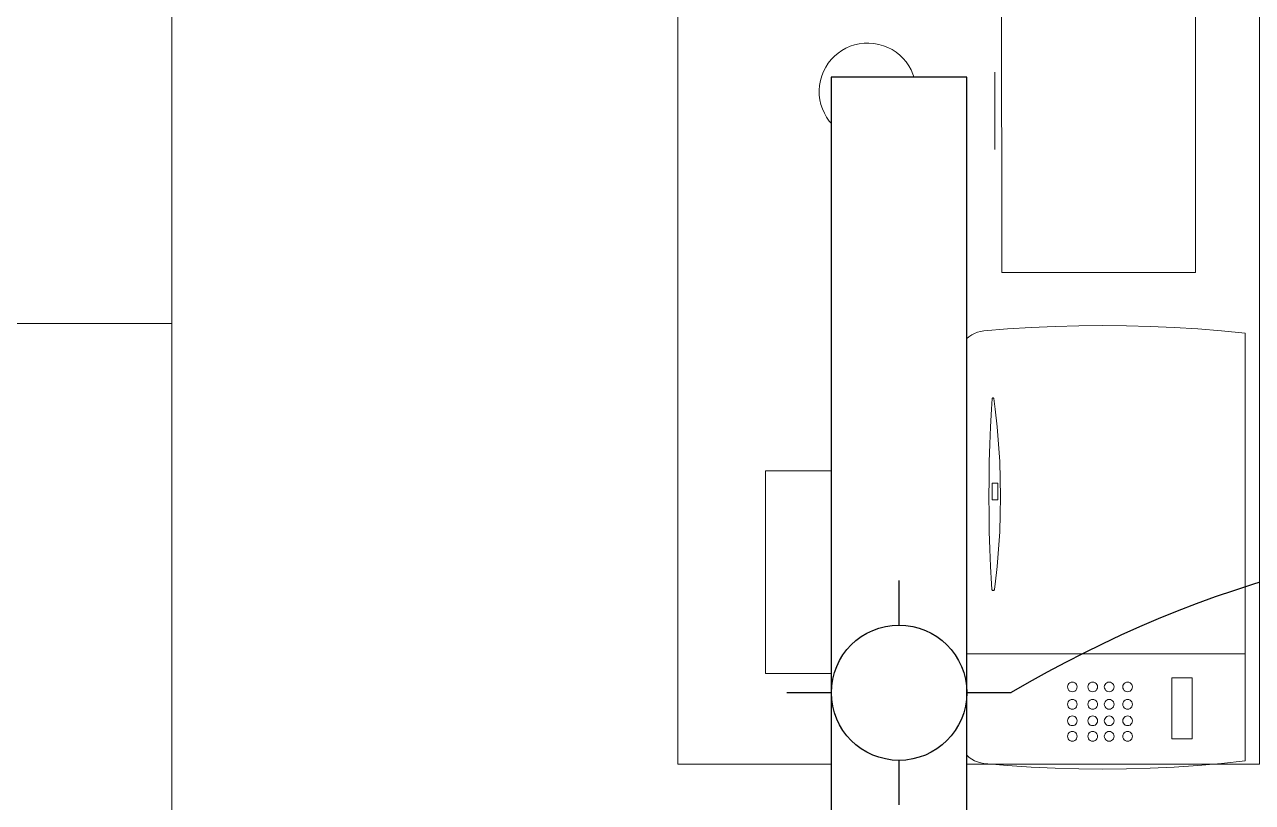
# Model space of a CAD drawing. Header units: metres. Extents: x -17 to 101, y 0 to 79.
# Drawn here: x 6.517 to 7.783, y 27.89 to 28.692 of the extents above; entities that cross this region are included whole.
import ezdxf

# ---------------------------------------------------------------- set-up
doc = ezdxf.new("R2010")
doc.units = ezdxf.units.M
doc.set_wipeout_variables(frame=1)
doc.layers.add('ALUMBRADO', color=1, linetype='Continuous', lineweight=30)
doc.layers.add('Cotas varias El', color=253, linetype='Continuous', lineweight=13)

# ---------------------------------------------------------------- blocks, each defined once
blk = doc.blocks.new('ADOSADO')
at = {"color": 1, "lineweight": 25}
blk.add_wipeout([(-0.63, 0.015), (0.64, 0.015), (0.64, 0.155), (-0.63, 0.155)], dxfattribs=at).dxf.layer = 'ALUMBRADO'
at = {"layer": 'ALUMBRADO', "lineweight": 25}
for points in [[(0.005, 0.1548), (0.005, 0.2007)], [(-0.4959, 0.155), (-0.63, 0.0409)], [(-0.3794, 0.155), (-0.5438, 0.015)], [(-0.1107, 0.085), (-0.0648, 0.085)], [(0.0748, 0.085), (0.1207, 0.085)], [(0.005, -0.0307), (0.005, 0.0152)]]:
    blk.add_lwpolyline(points, dxfattribs=at)
at = {"layer": 'ALUMBRADO', "color": 1, "lineweight": 25}
blk.add_lwpolyline([(-0.63, 0.015), (0.64, 0.015), (0.64, 0.155), (-0.63, 0.155)], close=True, dxfattribs=at)
at = {"layer": 'ALUMBRADO', "lineweight": 25}
blk.add_circle((0.005, 0.085), 0.0698, dxfattribs=at)

msp = doc.modelspace()

# ---------------------------------------------------------------- linework, layer by layer
at = {"layer": 'Cotas varias El', "extrusion": (0.00481, 0.03756, 0.999283)}
msp.add_line((7.5173, 28.6431, -0.0409), (7.5173, 28.5631, -0.0379), dxfattribs=at)
at = {"layer": 'Cotas varias El'}
for p, q in [((6.6686, 28.3839), (6.6686, 27.1296)), ((7.5305, 28.3781, -0.0424), (7.506, 28.3761, -0.0424)), ((7.555, 28.3796, -0.0424), (7.5305, 28.3781, -0.0424)), ((7.5795, 28.3807, -0.0424), (7.555, 28.3796, -0.0424)), ((7.6041, 28.3814, -0.0424), (7.5795, 28.3807, -0.0424)), ((7.6286, 28.3816, -0.0424), (7.6041, 28.3814, -0.0424)), ((7.6531, 28.3814, -0.0424), (7.6286, 28.3816, -0.0424)), ((7.6777, 28.3807, -0.0424), (7.6531, 28.3814, -0.0424)), ((7.7022, 28.3796, -0.0424), (7.6777, 28.3807, -0.0424)), ((7.7267, 28.3781, -0.0424), (7.7022, 28.3796, -0.0424)), ((7.7512, 28.3761, -0.0424), (7.7267, 28.3781, -0.0424)), ((7.486, 28.3653, -0.0424), (7.4841, 28.3625, -0.0424)), ((7.4882, 28.3678, -0.0424), (7.486, 28.3653, -0.0424)), ((7.4907, 28.37, -0.0424), (7.4882, 28.3678, -0.0424)), ((7.4935, 28.3719, -0.0424), (7.4907, 28.37, -0.0424)), ((7.4964, 28.3735, -0.0424), (7.4935, 28.3719, -0.0424)), ((7.4995, 28.3748, -0.0424), (7.4964, 28.3735, -0.0424)), ((7.5027, 28.3756, -0.0424), (7.4995, 28.3748, -0.0424)), ((7.506, 28.3761, -0.0424), (7.5027, 28.3756, -0.0424)), ((7.7756, 28.3737, -0.0424), (7.7512, 28.3761, -0.0424)), ((7.7756, 28.0429, -0.0424), (7.7756, 28.3737, -0.0424)), ((7.4805, 28.3532, -0.0424), (7.48, 28.3499, -0.0424)), ((7.4814, 28.3564, -0.0424), (7.4805, 28.3532, -0.0424)), ((7.4826, 28.3596, -0.0424), (7.4814, 28.3564, -0.0424)), ((7.4841, 28.3625, -0.0424), (7.4826, 28.3596, -0.0424)), ((7.48, 28.3499, -0.0424), (7.4792, 28.337, -0.0424)), ((7.4792, 28.337, -0.0424), (7.4778, 28.3112, -0.0424)), ((7.3778, 28.2812, -0.0424), (7.3778, 28.3112, -0.0424)), ((7.3778, 28.3112, -0.0424), (7.4778, 28.3112, -0.0424)), ((7.4778, 28.3112, -0.0424), (7.4772, 28.3003, -0.0424)), ((7.5148, 28.3065, -0.0424), (7.514, 28.2952, -0.0424)), ((7.5149, 28.3066, -0.0424), (7.5148, 28.3065, -0.0424)), ((7.5151, 28.3068, -0.0424), (7.5149, 28.3067, -0.0424)), ((7.5149, 28.3067, -0.0424), (7.5149, 28.3066, -0.0424)), ((7.5152, 28.3069, -0.0424), (7.5151, 28.3068, -0.0424)), ((7.5153, 28.3069, -0.0424), (7.5152, 28.3069, -0.0424)), ((7.5155, 28.3069, -0.0424), (7.5153, 28.3069, -0.0424)), ((7.5156, 28.3069, -0.0424), (7.5155, 28.3069, -0.0424)), ((7.5158, 28.3069, -0.0424), (7.5156, 28.3069, -0.0424)), ((7.5159, 28.3068, -0.0424), (7.5158, 28.3069, -0.0424)), ((7.516, 28.3067, -0.0424), (7.5159, 28.3068, -0.0424)), ((7.5161, 28.3066, -0.0424), (7.516, 28.3067, -0.0424)), ((7.5162, 28.3065, -0.0424), (7.5161, 28.3066, -0.0424)), ((7.5162, 28.3065, -0.0424), (7.5177, 28.2952, -0.0424)), ((7.4772, 28.3003, -0.0424), (7.4765, 28.2812, -0.0424)), ((7.514, 28.2952, -0.0424), (7.513, 28.2772, -0.0424)), ((7.5177, 28.2952, -0.0424), (7.5197, 28.2773, -0.0424)), ((7.3778, 28.2317, -0.0424), (7.3778, 28.2812, -0.0424)), ((7.4765, 28.2812, -0.0424), (7.3778, 28.2812, -0.0424)), ((7.4765, 28.2812, -0.0424), (7.4757, 28.2636, -0.0424)), ((7.513, 28.2772, -0.0424), (7.5122, 28.2592, -0.0424)), ((7.5197, 28.2773, -0.0424), (7.5212, 28.2593, -0.0424)), ((7.4757, 28.2636, -0.0424), (7.4746, 28.2268, -0.0424)), ((7.5122, 28.2592, -0.0424), (7.5117, 28.2412, -0.0424)), ((7.5212, 28.2593, -0.0424), (7.5224, 28.2413, -0.0424)), ((7.5117, 28.2412, -0.0424), (7.5114, 28.2232, -0.0424)), ((7.5224, 28.2413, -0.0424), (7.523, 28.2232, -0.0424)), ((7.2808, 28.0227, -0.0424), (7.2808, 28.2317, -0.0424)), ((7.2808, 28.2317, -0.0424), (7.3477, 28.2317, -0.0424)), ((7.3477, 28.2317, -0.0424), (7.3778, 28.2317, -0.0424)), ((7.3778, 28.2317, -0.0424), (7.3778, 28.0227, -0.0424)), ((7.3778, 28.0227, -0.0424), (7.3778, 28.2317, -0.0424)), ((7.4746, 28.2268, -0.0424), (7.474, 28.19, -0.0424)), ((7.5114, 28.2232, -0.0424), (7.5112, 28.2051, -0.0424)), ((7.5146, 28.219, -0.0424), (7.5146, 28.202, -0.0424)), ((7.5206, 28.219, -0.0424), (7.5146, 28.219, -0.0424)), ((7.5206, 28.202, -0.0424), (7.5206, 28.219, -0.0424)), ((7.523, 28.2232, -0.0424), (7.5232, 28.2051, -0.0424)), ((7.5112, 28.2051, -0.0424), (7.5114, 28.1871, -0.0424)), ((7.5146, 28.202, -0.0424), (7.5206, 28.202, -0.0424)), ((7.5232, 28.2051, -0.0424), (7.523, 28.1871, -0.0424)), ((7.474, 28.19, -0.0424), (7.4738, 28.1532, -0.0424)), ((7.5114, 28.1871, -0.0424), (7.5117, 28.1691, -0.0424)), ((7.523, 28.1871, -0.0424), (7.5224, 28.169, -0.0424)), ((7.5117, 28.1691, -0.0424), (7.5122, 28.1511, -0.0424)), ((7.5224, 28.169, -0.0424), (7.5212, 28.151, -0.0424)), ((7.4738, 28.1532, -0.0424), (7.474, 28.1165, -0.0424)), ((7.5122, 28.1511, -0.0424), (7.513, 28.1331, -0.0424)), ((7.5212, 28.151, -0.0424), (7.5197, 28.133, -0.0424)), ((7.513, 28.1331, -0.0424), (7.514, 28.1151, -0.0424)), ((7.5197, 28.133, -0.0424), (7.5177, 28.115, -0.0424)), ((7.474, 28.1165, -0.0424), (7.4746, 28.0797, -0.0424)), ((7.514, 28.1151, -0.0424), (7.5144, 28.1094, -0.0424)), ((7.5177, 28.115, -0.0424), (7.5169, 28.1096, -0.0424)), ((7.5145, 28.1091, -0.0424), (7.5144, 28.1094, -0.0424)), ((7.5146, 28.1088, -0.0424), (7.5145, 28.1091, -0.0424)), ((7.5148, 28.1085, -0.0424), (7.5146, 28.1088, -0.0424)), ((7.5151, 28.1084, -0.0424), (7.5148, 28.1085, -0.0424)), ((7.5154, 28.1083, -0.0424), (7.5151, 28.1084, -0.0424)), ((7.5158, 28.1082, -0.0424), (7.5154, 28.1083, -0.0424)), ((7.5161, 28.1083, -0.0424), (7.5158, 28.1082, -0.0424)), ((7.5164, 28.1084, -0.0424), (7.5161, 28.1083, -0.0424)), ((7.5166, 28.1087, -0.0424), (7.5164, 28.1084, -0.0424)), ((7.5168, 28.1089, -0.0424), (7.5166, 28.1087, -0.0424)), ((7.5169, 28.1093, -0.0424), (7.5168, 28.1089, -0.0424)), ((7.5169, 28.1096, -0.0424), (7.5169, 28.1093, -0.0424)), ((7.4746, 28.0797, -0.0424), (7.4757, 28.0429, -0.0424)), ((7.4757, 28.0429, -0.0424), (7.7756, 28.0429, -0.0424)), ((7.4757, 28.0429, -0.0424), (7.477, 28.0112, -0.0424)), ((7.7756, 27.9327, -0.0424), (7.7756, 28.0429, -0.0424)), ((7.3477, 28.0227, -0.0424), (7.2808, 28.0227, -0.0424)), ((7.3778, 28.0227, -0.0424), (7.3477, 28.0227, -0.0424)), ((7.3778, 28.0112, -0.0424), (7.3778, 28.0227, -0.0424)), ((7.3778, 28.0112, -0.0424), (7.477, 28.0112, -0.0424)), ((7.3778, 27.9962, -0.0424), (7.3778, 28.0112, -0.0424)), ((7.477, 28.0112, -0.0424), (7.4772, 28.0062, -0.0424)), ((7.593, 28.0114, -0.0424), (7.5925, 28.0102, -0.0424)), ((7.5938, 28.0124, -0.0424), (7.593, 28.0114, -0.0424)), ((7.5948, 28.0132, -0.0424), (7.5938, 28.0124, -0.0424)), ((7.596, 28.0137, -0.0424), (7.5948, 28.0132, -0.0424)), ((7.5973, 28.0139, -0.0424), (7.596, 28.0137, -0.0424)), ((7.5986, 28.0137, -0.0424), (7.5973, 28.0139, -0.0424)), ((7.5998, 28.0132, -0.0424), (7.5986, 28.0137, -0.0424)), ((7.6008, 28.0124, -0.0424), (7.5998, 28.0132, -0.0424)), ((7.6016, 28.0114, -0.0424), (7.6008, 28.0124, -0.0424)), ((7.6021, 28.0102, -0.0424), (7.6016, 28.0114, -0.0424)), ((7.614, 28.0114, -0.0424), (7.6135, 28.0102, -0.0424)), ((7.6148, 28.0124, -0.0424), (7.614, 28.0114, -0.0424)), ((7.6158, 28.0132, -0.0424), (7.6148, 28.0124, -0.0424)), ((7.617, 28.0137, -0.0424), (7.6158, 28.0132, -0.0424)), ((7.6183, 28.0139, -0.0424), (7.617, 28.0137, -0.0424)), ((7.6196, 28.0137, -0.0424), (7.6183, 28.0139, -0.0424)), ((7.6208, 28.0132, -0.0424), (7.6196, 28.0137, -0.0424)), ((7.6218, 28.0124, -0.0424), (7.6208, 28.0132, -0.0424)), ((7.6226, 28.0114, -0.0424), (7.6218, 28.0124, -0.0424)), ((7.6231, 28.0102, -0.0424), (7.6226, 28.0114, -0.0424)), ((7.631, 28.0114, -0.0424), (7.6305, 28.0102, -0.0424)), ((7.6318, 28.0124, -0.0424), (7.631, 28.0114, -0.0424)), ((7.6328, 28.0132, -0.0424), (7.6318, 28.0124, -0.0424)), ((7.634, 28.0137, -0.0424), (7.6328, 28.0132, -0.0424)), ((7.6353, 28.0139, -0.0424), (7.634, 28.0137, -0.0424)), ((7.6366, 28.0137, -0.0424), (7.6353, 28.0139, -0.0424)), ((7.6378, 28.0132, -0.0424), (7.6366, 28.0137, -0.0424)), ((7.6388, 28.0124, -0.0424), (7.6378, 28.0132, -0.0424)), ((7.6396, 28.0114, -0.0424), (7.6388, 28.0124, -0.0424)), ((7.6401, 28.0102, -0.0424), (7.6396, 28.0114, -0.0424)), ((7.65, 28.0114, -0.0424), (7.6495, 28.0102, -0.0424)), ((7.6508, 28.0124, -0.0424), (7.65, 28.0114, -0.0424)), ((7.6518, 28.0132, -0.0424), (7.6508, 28.0124, -0.0424)), ((7.653, 28.0137, -0.0424), (7.6518, 28.0132, -0.0424)), ((7.6543, 28.0139, -0.0424), (7.653, 28.0137, -0.0424)), ((7.6556, 28.0137, -0.0424), (7.6543, 28.0139, -0.0424)), ((7.6568, 28.0132, -0.0424), (7.6556, 28.0137, -0.0424)), ((7.6578, 28.0124, -0.0424), (7.6568, 28.0132, -0.0424)), ((7.6586, 28.0114, -0.0424), (7.6578, 28.0124, -0.0424)), ((7.6591, 28.0102, -0.0424), (7.6586, 28.0114, -0.0424)), ((7.6999, 28.0182, -0.0424), (7.7209, 28.0182, -0.0424)), ((7.6999, 27.9552, -0.0424), (7.6999, 28.0182, -0.0424)), ((7.7209, 27.9552, -0.0424), (7.7209, 28.0182, -0.0424)), ((7.4772, 28.0062, -0.0424), (7.4778, 27.9962, -0.0424)), ((7.5925, 28.0102, -0.0424), (7.5923, 28.0089, -0.0424)), ((7.5923, 28.0089, -0.0424), (7.5925, 28.0076, -0.0424)), ((7.5925, 28.0076, -0.0424), (7.593, 28.0064, -0.0424)), ((7.593, 28.0064, -0.0424), (7.5938, 28.0053, -0.0424)), ((7.5938, 28.0053, -0.0424), (7.5948, 28.0045, -0.0424)), ((7.5948, 28.0045, -0.0424), (7.596, 28.004, -0.0424)), ((7.596, 28.004, -0.0424), (7.5973, 28.0039, -0.0424)), ((7.5973, 28.0039, -0.0424), (7.5986, 28.004, -0.0424)), ((7.5986, 28.004, -0.0424), (7.5998, 28.0045, -0.0424)), ((7.5998, 28.0045, -0.0424), (7.6008, 28.0053, -0.0424)), ((7.6008, 28.0053, -0.0424), (7.6016, 28.0064, -0.0424)), ((7.6016, 28.0064, -0.0424), (7.6021, 28.0076, -0.0424)), ((7.6023, 28.0089, -0.0424), (7.6021, 28.0102, -0.0424)), ((7.6021, 28.0076, -0.0424), (7.6023, 28.0089, -0.0424)), ((7.6135, 28.0102, -0.0424), (7.6133, 28.0089, -0.0424)), ((7.6133, 28.0089, -0.0424), (7.6135, 28.0076, -0.0424)), ((7.6135, 28.0076, -0.0424), (7.614, 28.0064, -0.0424)), ((7.614, 28.0064, -0.0424), (7.6148, 28.0053, -0.0424)), ((7.6148, 28.0053, -0.0424), (7.6158, 28.0045, -0.0424)), ((7.6158, 28.0045, -0.0424), (7.617, 28.004, -0.0424)), ((7.617, 28.004, -0.0424), (7.6183, 28.0039, -0.0424)), ((7.6183, 28.0039, -0.0424), (7.6196, 28.004, -0.0424)), ((7.6196, 28.004, -0.0424), (7.6208, 28.0045, -0.0424)), ((7.6208, 28.0045, -0.0424), (7.6218, 28.0053, -0.0424)), ((7.6218, 28.0053, -0.0424), (7.6226, 28.0064, -0.0424)), ((7.6226, 28.0064, -0.0424), (7.6231, 28.0076, -0.0424)), ((7.6233, 28.0089, -0.0424), (7.6231, 28.0102, -0.0424)), ((7.6231, 28.0076, -0.0424), (7.6233, 28.0089, -0.0424)), ((7.6305, 28.0102, -0.0424), (7.6303, 28.0089, -0.0424)), ((7.6303, 28.0089, -0.0424), (7.6305, 28.0076, -0.0424)), ((7.6305, 28.0076, -0.0424), (7.631, 28.0064, -0.0424)), ((7.631, 28.0064, -0.0424), (7.6318, 28.0053, -0.0424)), ((7.6318, 28.0053, -0.0424), (7.6328, 28.0045, -0.0424)), ((7.6328, 28.0045, -0.0424), (7.634, 28.004, -0.0424)), ((7.634, 28.004, -0.0424), (7.6353, 28.0039, -0.0424)), ((7.6353, 28.0039, -0.0424), (7.6366, 28.004, -0.0424)), ((7.6366, 28.004, -0.0424), (7.6378, 28.0045, -0.0424)), ((7.6378, 28.0045, -0.0424), (7.6388, 28.0053, -0.0424)), ((7.6388, 28.0053, -0.0424), (7.6396, 28.0064, -0.0424)), ((7.6396, 28.0064, -0.0424), (7.6401, 28.0076, -0.0424)), ((7.6403, 28.0089, -0.0424), (7.6401, 28.0102, -0.0424)), ((7.6401, 28.0076, -0.0424), (7.6403, 28.0089, -0.0424)), ((7.6495, 28.0102, -0.0424), (7.6493, 28.0089, -0.0424)), ((7.6493, 28.0089, -0.0424), (7.6495, 28.0076, -0.0424)), ((7.6495, 28.0076, -0.0424), (7.65, 28.0064, -0.0424)), ((7.65, 28.0064, -0.0424), (7.6508, 28.0053, -0.0424)), ((7.6508, 28.0053, -0.0424), (7.6518, 28.0045, -0.0424)), ((7.6518, 28.0045, -0.0424), (7.653, 28.004, -0.0424)), ((7.653, 28.004, -0.0424), (7.6543, 28.0039, -0.0424)), ((7.6543, 28.0039, -0.0424), (7.6556, 28.004, -0.0424)), ((7.6556, 28.004, -0.0424), (7.6568, 28.0045, -0.0424)), ((7.6568, 28.0045, -0.0424), (7.6578, 28.0053, -0.0424)), ((7.6578, 28.0053, -0.0424), (7.6586, 28.0064, -0.0424)), ((7.6586, 28.0064, -0.0424), (7.6591, 28.0076, -0.0424)), ((7.6593, 28.0089, -0.0424), (7.6591, 28.0102, -0.0424)), ((7.6591, 28.0076, -0.0424), (7.6593, 28.0089, -0.0424)), ((7.3778, 27.9962, -0.0424), (7.4778, 27.9962, -0.0424)), ((7.4778, 27.9962, -0.0424), (7.4778, 27.9953, -0.0424)), ((7.4778, 27.9953, -0.0424), (7.4778, 27.9812, -0.0424)), ((7.4778, 27.9953, -0.0424), (7.4792, 27.9694, -0.0424)), ((7.5925, 27.9922, -0.0424), (7.5923, 27.9909, -0.0424)), ((7.5923, 27.9909, -0.0424), (7.5925, 27.9896, -0.0424)), ((7.593, 27.9934, -0.0424), (7.5925, 27.9922, -0.0424)), ((7.5925, 27.9896, -0.0424), (7.593, 27.9884, -0.0424)), ((7.5938, 27.9944, -0.0424), (7.593, 27.9934, -0.0424)), ((7.593, 27.9884, -0.0424), (7.5938, 27.9873, -0.0424)), ((7.5948, 27.9952, -0.0424), (7.5938, 27.9944, -0.0424)), ((7.5938, 27.9873, -0.0424), (7.5948, 27.9865, -0.0424)), ((7.596, 27.9957, -0.0424), (7.5948, 27.9952, -0.0424)), ((7.5948, 27.9865, -0.0424), (7.596, 27.986, -0.0424)), ((7.5973, 27.9959, -0.0424), (7.596, 27.9957, -0.0424)), ((7.596, 27.986, -0.0424), (7.5973, 27.9859, -0.0424)), ((7.5986, 27.9957, -0.0424), (7.5973, 27.9959, -0.0424)), ((7.5973, 27.9859, -0.0424), (7.5986, 27.986, -0.0424)), ((7.5998, 27.9952, -0.0424), (7.5986, 27.9957, -0.0424)), ((7.5986, 27.986, -0.0424), (7.5998, 27.9865, -0.0424)), ((7.6008, 27.9944, -0.0424), (7.5998, 27.9952, -0.0424)), ((7.5998, 27.9865, -0.0424), (7.6008, 27.9873, -0.0424)), ((7.6016, 27.9934, -0.0424), (7.6008, 27.9944, -0.0424)), ((7.6008, 27.9873, -0.0424), (7.6016, 27.9884, -0.0424)), ((7.6021, 27.9922, -0.0424), (7.6016, 27.9934, -0.0424)), ((7.6016, 27.9884, -0.0424), (7.6021, 27.9896, -0.0424)), ((7.6023, 27.9909, -0.0424), (7.6021, 27.9922, -0.0424)), ((7.6021, 27.9896, -0.0424), (7.6023, 27.9909, -0.0424)), ((7.6135, 27.9922, -0.0424), (7.6133, 27.9909, -0.0424)), ((7.6133, 27.9909, -0.0424), (7.6135, 27.9896, -0.0424)), ((7.614, 27.9934, -0.0424), (7.6135, 27.9922, -0.0424)), ((7.6135, 27.9896, -0.0424), (7.614, 27.9884, -0.0424)), ((7.6148, 27.9944, -0.0424), (7.614, 27.9934, -0.0424)), ((7.614, 27.9884, -0.0424), (7.6148, 27.9873, -0.0424)), ((7.6158, 27.9952, -0.0424), (7.6148, 27.9944, -0.0424)), ((7.6148, 27.9873, -0.0424), (7.6158, 27.9865, -0.0424)), ((7.617, 27.9957, -0.0424), (7.6158, 27.9952, -0.0424)), ((7.6158, 27.9865, -0.0424), (7.617, 27.986, -0.0424)), ((7.6183, 27.9959, -0.0424), (7.617, 27.9957, -0.0424)), ((7.617, 27.986, -0.0424), (7.6183, 27.9859, -0.0424)), ((7.6196, 27.9957, -0.0424), (7.6183, 27.9959, -0.0424)), ((7.6183, 27.9859, -0.0424), (7.6196, 27.986, -0.0424)), ((7.6208, 27.9952, -0.0424), (7.6196, 27.9957, -0.0424)), ((7.6196, 27.986, -0.0424), (7.6208, 27.9865, -0.0424)), ((7.6218, 27.9944, -0.0424), (7.6208, 27.9952, -0.0424)), ((7.6208, 27.9865, -0.0424), (7.6218, 27.9873, -0.0424)), ((7.6226, 27.9934, -0.0424), (7.6218, 27.9944, -0.0424)), ((7.6218, 27.9873, -0.0424), (7.6226, 27.9884, -0.0424)), ((7.6231, 27.9922, -0.0424), (7.6226, 27.9934, -0.0424)), ((7.6226, 27.9884, -0.0424), (7.6231, 27.9896, -0.0424)), ((7.6233, 27.9909, -0.0424), (7.6231, 27.9922, -0.0424)), ((7.6231, 27.9896, -0.0424), (7.6233, 27.9909, -0.0424)), ((7.6305, 27.9922, -0.0424), (7.6303, 27.9909, -0.0424)), ((7.6303, 27.9909, -0.0424), (7.6305, 27.9896, -0.0424)), ((7.631, 27.9934, -0.0424), (7.6305, 27.9922, -0.0424)), ((7.6305, 27.9896, -0.0424), (7.631, 27.9884, -0.0424)), ((7.6318, 27.9944, -0.0424), (7.631, 27.9934, -0.0424)), ((7.631, 27.9884, -0.0424), (7.6318, 27.9873, -0.0424)), ((7.6328, 27.9952, -0.0424), (7.6318, 27.9944, -0.0424)), ((7.6318, 27.9873, -0.0424), (7.6328, 27.9865, -0.0424)), ((7.634, 27.9957, -0.0424), (7.6328, 27.9952, -0.0424)), ((7.6328, 27.9865, -0.0424), (7.634, 27.986, -0.0424)), ((7.6353, 27.9959, -0.0424), (7.634, 27.9957, -0.0424)), ((7.634, 27.986, -0.0424), (7.6353, 27.9859, -0.0424)), ((7.6366, 27.9957, -0.0424), (7.6353, 27.9959, -0.0424)), ((7.6353, 27.9859, -0.0424), (7.6366, 27.986, -0.0424)), ((7.6378, 27.9952, -0.0424), (7.6366, 27.9957, -0.0424)), ((7.6366, 27.986, -0.0424), (7.6378, 27.9865, -0.0424)), ((7.6388, 27.9944, -0.0424), (7.6378, 27.9952, -0.0424)), ((7.6378, 27.9865, -0.0424), (7.6388, 27.9873, -0.0424)), ((7.6396, 27.9934, -0.0424), (7.6388, 27.9944, -0.0424)), ((7.6388, 27.9873, -0.0424), (7.6396, 27.9884, -0.0424)), ((7.6401, 27.9922, -0.0424), (7.6396, 27.9934, -0.0424)), ((7.6396, 27.9884, -0.0424), (7.6401, 27.9896, -0.0424)), ((7.6403, 27.9909, -0.0424), (7.6401, 27.9922, -0.0424)), ((7.6401, 27.9896, -0.0424), (7.6403, 27.9909, -0.0424)), ((7.6495, 27.9922, -0.0424), (7.6493, 27.9909, -0.0424)), ((7.6493, 27.9909, -0.0424), (7.6495, 27.9896, -0.0424)), ((7.65, 27.9934, -0.0424), (7.6495, 27.9922, -0.0424)), ((7.6495, 27.9896, -0.0424), (7.65, 27.9884, -0.0424)), ((7.6508, 27.9944, -0.0424), (7.65, 27.9934, -0.0424)), ((7.65, 27.9884, -0.0424), (7.6508, 27.9873, -0.0424)), ((7.6518, 27.9952, -0.0424), (7.6508, 27.9944, -0.0424)), ((7.6508, 27.9873, -0.0424), (7.6518, 27.9865, -0.0424)), ((7.653, 27.9957, -0.0424), (7.6518, 27.9952, -0.0424)), ((7.6518, 27.9865, -0.0424), (7.653, 27.986, -0.0424)), ((7.6543, 27.9959, -0.0424), (7.653, 27.9957, -0.0424)), ((7.653, 27.986, -0.0424), (7.6543, 27.9859, -0.0424)), ((7.6556, 27.9957, -0.0424), (7.6543, 27.9959, -0.0424)), ((7.6543, 27.9859, -0.0424), (7.6556, 27.986, -0.0424)), ((7.6568, 27.9952, -0.0424), (7.6556, 27.9957, -0.0424)), ((7.6556, 27.986, -0.0424), (7.6568, 27.9865, -0.0424)), ((7.6578, 27.9944, -0.0424), (7.6568, 27.9952, -0.0424)), ((7.6568, 27.9865, -0.0424), (7.6578, 27.9873, -0.0424)), ((7.6586, 27.9934, -0.0424), (7.6578, 27.9944, -0.0424)), ((7.6578, 27.9873, -0.0424), (7.6586, 27.9884, -0.0424)), ((7.6591, 27.9922, -0.0424), (7.6586, 27.9934, -0.0424)), ((7.6586, 27.9884, -0.0424), (7.6591, 27.9896, -0.0424)), ((7.6593, 27.9909, -0.0424), (7.6591, 27.9922, -0.0424)), ((7.6591, 27.9896, -0.0424), (7.6593, 27.9909, -0.0424)), ((7.4801, 27.9558, -0.0424), (7.4778, 27.9812, -0.0424)), ((7.5925, 27.9752, -0.0424), (7.5923, 27.9739, -0.0424)), ((7.5923, 27.9739, -0.0424), (7.5925, 27.9726, -0.0424)), ((7.593, 27.9764, -0.0424), (7.5925, 27.9752, -0.0424)), ((7.5925, 27.9726, -0.0424), (7.593, 27.9714, -0.0424)), ((7.5938, 27.9774, -0.0424), (7.593, 27.9764, -0.0424)), ((7.5948, 27.9782, -0.0424), (7.5938, 27.9774, -0.0424)), ((7.596, 27.9787, -0.0424), (7.5948, 27.9782, -0.0424)), ((7.5973, 27.9789, -0.0424), (7.596, 27.9787, -0.0424)), ((7.5986, 27.9787, -0.0424), (7.5973, 27.9789, -0.0424)), ((7.5998, 27.9782, -0.0424), (7.5986, 27.9787, -0.0424)), ((7.6008, 27.9774, -0.0424), (7.5998, 27.9782, -0.0424)), ((7.6016, 27.9764, -0.0424), (7.6008, 27.9774, -0.0424)), ((7.6021, 27.9752, -0.0424), (7.6016, 27.9764, -0.0424)), ((7.6016, 27.9714, -0.0424), (7.6021, 27.9726, -0.0424)), ((7.6023, 27.9739, -0.0424), (7.6021, 27.9752, -0.0424)), ((7.6021, 27.9726, -0.0424), (7.6023, 27.9739, -0.0424)), ((7.6135, 27.9752, -0.0424), (7.6133, 27.9739, -0.0424)), ((7.6133, 27.9739, -0.0424), (7.6135, 27.9726, -0.0424)), ((7.614, 27.9764, -0.0424), (7.6135, 27.9752, -0.0424)), ((7.6135, 27.9726, -0.0424), (7.614, 27.9714, -0.0424)), ((7.6148, 27.9774, -0.0424), (7.614, 27.9764, -0.0424)), ((7.6158, 27.9782, -0.0424), (7.6148, 27.9774, -0.0424)), ((7.617, 27.9787, -0.0424), (7.6158, 27.9782, -0.0424)), ((7.6183, 27.9789, -0.0424), (7.617, 27.9787, -0.0424)), ((7.6196, 27.9787, -0.0424), (7.6183, 27.9789, -0.0424)), ((7.6208, 27.9782, -0.0424), (7.6196, 27.9787, -0.0424)), ((7.6218, 27.9774, -0.0424), (7.6208, 27.9782, -0.0424)), ((7.6226, 27.9764, -0.0424), (7.6218, 27.9774, -0.0424)), ((7.6231, 27.9752, -0.0424), (7.6226, 27.9764, -0.0424)), ((7.6226, 27.9714, -0.0424), (7.6231, 27.9726, -0.0424)), ((7.6233, 27.9739, -0.0424), (7.6231, 27.9752, -0.0424)), ((7.6231, 27.9726, -0.0424), (7.6233, 27.9739, -0.0424)), ((7.6305, 27.9752, -0.0424), (7.6303, 27.9739, -0.0424)), ((7.6303, 27.9739, -0.0424), (7.6305, 27.9726, -0.0424)), ((7.631, 27.9764, -0.0424), (7.6305, 27.9752, -0.0424)), ((7.6305, 27.9726, -0.0424), (7.631, 27.9714, -0.0424)), ((7.6318, 27.9774, -0.0424), (7.631, 27.9764, -0.0424)), ((7.6328, 27.9782, -0.0424), (7.6318, 27.9774, -0.0424)), ((7.634, 27.9787, -0.0424), (7.6328, 27.9782, -0.0424)), ((7.6353, 27.9789, -0.0424), (7.634, 27.9787, -0.0424)), ((7.6366, 27.9787, -0.0424), (7.6353, 27.9789, -0.0424)), ((7.6378, 27.9782, -0.0424), (7.6366, 27.9787, -0.0424)), ((7.6388, 27.9774, -0.0424), (7.6378, 27.9782, -0.0424)), ((7.6396, 27.9764, -0.0424), (7.6388, 27.9774, -0.0424)), ((7.6401, 27.9752, -0.0424), (7.6396, 27.9764, -0.0424)), ((7.6396, 27.9714, -0.0424), (7.6401, 27.9726, -0.0424)), ((7.6403, 27.9739, -0.0424), (7.6401, 27.9752, -0.0424)), ((7.6401, 27.9726, -0.0424), (7.6403, 27.9739, -0.0424)), ((7.6495, 27.9752, -0.0424), (7.6493, 27.9739, -0.0424)), ((7.6493, 27.9739, -0.0424), (7.6495, 27.9726, -0.0424)), ((7.65, 27.9764, -0.0424), (7.6495, 27.9752, -0.0424)), ((7.6495, 27.9726, -0.0424), (7.65, 27.9714, -0.0424)), ((7.6508, 27.9774, -0.0424), (7.65, 27.9764, -0.0424)), ((7.6518, 27.9782, -0.0424), (7.6508, 27.9774, -0.0424)), ((7.653, 27.9787, -0.0424), (7.6518, 27.9782, -0.0424)), ((7.6543, 27.9789, -0.0424), (7.653, 27.9787, -0.0424)), ((7.6556, 27.9787, -0.0424), (7.6543, 27.9789, -0.0424)), ((7.6568, 27.9782, -0.0424), (7.6556, 27.9787, -0.0424)), ((7.6578, 27.9774, -0.0424), (7.6568, 27.9782, -0.0424)), ((7.6586, 27.9764, -0.0424), (7.6578, 27.9774, -0.0424)), ((7.6591, 27.9752, -0.0424), (7.6586, 27.9764, -0.0424)), ((7.6586, 27.9714, -0.0424), (7.6591, 27.9726, -0.0424)), ((7.6593, 27.9739, -0.0424), (7.6591, 27.9752, -0.0424)), ((7.6591, 27.9726, -0.0424), (7.6593, 27.9739, -0.0424)), ((7.4792, 27.9694, -0.0424), (7.4801, 27.9558, -0.0424)), ((7.593, 27.9604, -0.0424), (7.5925, 27.9592, -0.0424)), ((7.593, 27.9714, -0.0424), (7.5938, 27.9703, -0.0424)), ((7.5938, 27.9614, -0.0424), (7.593, 27.9604, -0.0424)), ((7.5938, 27.9703, -0.0424), (7.5948, 27.9695, -0.0424)), ((7.5948, 27.9622, -0.0424), (7.5938, 27.9614, -0.0424)), ((7.5948, 27.9695, -0.0424), (7.596, 27.969, -0.0424)), ((7.596, 27.9627, -0.0424), (7.5948, 27.9622, -0.0424)), ((7.596, 27.969, -0.0424), (7.5973, 27.9689, -0.0424)), ((7.5973, 27.9629, -0.0424), (7.596, 27.9627, -0.0424)), ((7.5973, 27.9689, -0.0424), (7.5986, 27.969, -0.0424)), ((7.5986, 27.9627, -0.0424), (7.5973, 27.9629, -0.0424)), ((7.5986, 27.969, -0.0424), (7.5998, 27.9695, -0.0424)), ((7.5998, 27.9622, -0.0424), (7.5986, 27.9627, -0.0424)), ((7.5998, 27.9695, -0.0424), (7.6008, 27.9703, -0.0424)), ((7.6008, 27.9614, -0.0424), (7.5998, 27.9622, -0.0424)), ((7.6008, 27.9703, -0.0424), (7.6016, 27.9714, -0.0424)), ((7.6016, 27.9604, -0.0424), (7.6008, 27.9614, -0.0424)), ((7.6021, 27.9592, -0.0424), (7.6016, 27.9604, -0.0424)), ((7.614, 27.9604, -0.0424), (7.6135, 27.9592, -0.0424)), ((7.614, 27.9714, -0.0424), (7.6148, 27.9703, -0.0424)), ((7.6148, 27.9614, -0.0424), (7.614, 27.9604, -0.0424)), ((7.6148, 27.9703, -0.0424), (7.6158, 27.9695, -0.0424)), ((7.6158, 27.9622, -0.0424), (7.6148, 27.9614, -0.0424)), ((7.6158, 27.9695, -0.0424), (7.617, 27.969, -0.0424)), ((7.617, 27.9627, -0.0424), (7.6158, 27.9622, -0.0424)), ((7.617, 27.969, -0.0424), (7.6183, 27.9689, -0.0424)), ((7.6183, 27.9629, -0.0424), (7.617, 27.9627, -0.0424)), ((7.6183, 27.9689, -0.0424), (7.6196, 27.969, -0.0424)), ((7.6196, 27.9627, -0.0424), (7.6183, 27.9629, -0.0424)), ((7.6196, 27.969, -0.0424), (7.6208, 27.9695, -0.0424)), ((7.6208, 27.9622, -0.0424), (7.6196, 27.9627, -0.0424)), ((7.6208, 27.9695, -0.0424), (7.6218, 27.9703, -0.0424)), ((7.6218, 27.9614, -0.0424), (7.6208, 27.9622, -0.0424)), ((7.6218, 27.9703, -0.0424), (7.6226, 27.9714, -0.0424)), ((7.6226, 27.9604, -0.0424), (7.6218, 27.9614, -0.0424)), ((7.6231, 27.9592, -0.0424), (7.6226, 27.9604, -0.0424)), ((7.631, 27.9604, -0.0424), (7.6305, 27.9592, -0.0424)), ((7.631, 27.9714, -0.0424), (7.6318, 27.9703, -0.0424)), ((7.6318, 27.9614, -0.0424), (7.631, 27.9604, -0.0424)), ((7.6318, 27.9703, -0.0424), (7.6328, 27.9695, -0.0424)), ((7.6328, 27.9622, -0.0424), (7.6318, 27.9614, -0.0424)), ((7.6328, 27.9695, -0.0424), (7.634, 27.969, -0.0424)), ((7.634, 27.9627, -0.0424), (7.6328, 27.9622, -0.0424)), ((7.634, 27.969, -0.0424), (7.6353, 27.9689, -0.0424)), ((7.6353, 27.9629, -0.0424), (7.634, 27.9627, -0.0424)), ((7.6353, 27.9689, -0.0424), (7.6366, 27.969, -0.0424)), ((7.6366, 27.9627, -0.0424), (7.6353, 27.9629, -0.0424)), ((7.6366, 27.969, -0.0424), (7.6378, 27.9695, -0.0424)), ((7.6378, 27.9622, -0.0424), (7.6366, 27.9627, -0.0424)), ((7.6378, 27.9695, -0.0424), (7.6388, 27.9703, -0.0424)), ((7.6388, 27.9614, -0.0424), (7.6378, 27.9622, -0.0424)), ((7.6388, 27.9703, -0.0424), (7.6396, 27.9714, -0.0424)), ((7.6396, 27.9604, -0.0424), (7.6388, 27.9614, -0.0424)), ((7.6401, 27.9592, -0.0424), (7.6396, 27.9604, -0.0424)), ((7.65, 27.9604, -0.0424), (7.6495, 27.9592, -0.0424)), ((7.65, 27.9714, -0.0424), (7.6508, 27.9703, -0.0424)), ((7.6508, 27.9614, -0.0424), (7.65, 27.9604, -0.0424)), ((7.6508, 27.9703, -0.0424), (7.6518, 27.9695, -0.0424)), ((7.6518, 27.9622, -0.0424), (7.6508, 27.9614, -0.0424)), ((7.6518, 27.9695, -0.0424), (7.653, 27.969, -0.0424)), ((7.653, 27.9627, -0.0424), (7.6518, 27.9622, -0.0424)), ((7.653, 27.969, -0.0424), (7.6543, 27.9689, -0.0424)), ((7.6543, 27.9629, -0.0424), (7.653, 27.9627, -0.0424)), ((7.6543, 27.9689, -0.0424), (7.6556, 27.969, -0.0424)), ((7.6556, 27.9627, -0.0424), (7.6543, 27.9629, -0.0424)), ((7.6556, 27.969, -0.0424), (7.6568, 27.9695, -0.0424)), ((7.6568, 27.9622, -0.0424), (7.6556, 27.9627, -0.0424)), ((7.6568, 27.9695, -0.0424), (7.6578, 27.9703, -0.0424)), ((7.6578, 27.9614, -0.0424), (7.6568, 27.9622, -0.0424)), ((7.6578, 27.9703, -0.0424), (7.6586, 27.9714, -0.0424)), ((7.6586, 27.9604, -0.0424), (7.6578, 27.9614, -0.0424)), ((7.6591, 27.9592, -0.0424), (7.6586, 27.9604, -0.0424)), ((7.4806, 27.9525, -0.0424), (7.4801, 27.9558, -0.0424)), ((7.4815, 27.9494, -0.0424), (7.4806, 27.9525, -0.0424)), ((7.4828, 27.9463, -0.0424), (7.4815, 27.9494, -0.0424)), ((7.5925, 27.9592, -0.0424), (7.5923, 27.9579, -0.0424)), ((7.5923, 27.9579, -0.0424), (7.5925, 27.9566, -0.0424)), ((7.5925, 27.9566, -0.0424), (7.593, 27.9554, -0.0424)), ((7.593, 27.9554, -0.0424), (7.5938, 27.9543, -0.0424)), ((7.5938, 27.9543, -0.0424), (7.5948, 27.9535, -0.0424)), ((7.5948, 27.9535, -0.0424), (7.596, 27.953, -0.0424)), ((7.596, 27.953, -0.0424), (7.5973, 27.9529, -0.0424)), ((7.5973, 27.9529, -0.0424), (7.5986, 27.953, -0.0424)), ((7.5986, 27.953, -0.0424), (7.5998, 27.9535, -0.0424)), ((7.5998, 27.9535, -0.0424), (7.6008, 27.9543, -0.0424)), ((7.6008, 27.9543, -0.0424), (7.6016, 27.9554, -0.0424)), ((7.6016, 27.9554, -0.0424), (7.6021, 27.9566, -0.0424)), ((7.6023, 27.9579, -0.0424), (7.6021, 27.9592, -0.0424)), ((7.6021, 27.9566, -0.0424), (7.6023, 27.9579, -0.0424)), ((7.6135, 27.9592, -0.0424), (7.6133, 27.9579, -0.0424)), ((7.6133, 27.9579, -0.0424), (7.6135, 27.9566, -0.0424)), ((7.6135, 27.9566, -0.0424), (7.614, 27.9554, -0.0424)), ((7.614, 27.9554, -0.0424), (7.6148, 27.9543, -0.0424)), ((7.6148, 27.9543, -0.0424), (7.6158, 27.9535, -0.0424)), ((7.6158, 27.9535, -0.0424), (7.617, 27.953, -0.0424)), ((7.617, 27.953, -0.0424), (7.6183, 27.9529, -0.0424)), ((7.6183, 27.9529, -0.0424), (7.6196, 27.953, -0.0424)), ((7.6196, 27.953, -0.0424), (7.6208, 27.9535, -0.0424)), ((7.6208, 27.9535, -0.0424), (7.6218, 27.9543, -0.0424)), ((7.6218, 27.9543, -0.0424), (7.6226, 27.9554, -0.0424)), ((7.6226, 27.9554, -0.0424), (7.6231, 27.9566, -0.0424)), ((7.6233, 27.9579, -0.0424), (7.6231, 27.9592, -0.0424)), ((7.6231, 27.9566, -0.0424), (7.6233, 27.9579, -0.0424)), ((7.6305, 27.9592, -0.0424), (7.6303, 27.9579, -0.0424)), ((7.6303, 27.9579, -0.0424), (7.6305, 27.9566, -0.0424)), ((7.6305, 27.9566, -0.0424), (7.631, 27.9554, -0.0424)), ((7.631, 27.9554, -0.0424), (7.6318, 27.9543, -0.0424)), ((7.6318, 27.9543, -0.0424), (7.6328, 27.9535, -0.0424)), ((7.6328, 27.9535, -0.0424), (7.634, 27.953, -0.0424)), ((7.634, 27.953, -0.0424), (7.6353, 27.9529, -0.0424)), ((7.6353, 27.9529, -0.0424), (7.6366, 27.953, -0.0424)), ((7.6366, 27.953, -0.0424), (7.6378, 27.9535, -0.0424)), ((7.6378, 27.9535, -0.0424), (7.6388, 27.9543, -0.0424)), ((7.6388, 27.9543, -0.0424), (7.6396, 27.9554, -0.0424)), ((7.6396, 27.9554, -0.0424), (7.6401, 27.9566, -0.0424)), ((7.6403, 27.9579, -0.0424), (7.6401, 27.9592, -0.0424)), ((7.6401, 27.9566, -0.0424), (7.6403, 27.9579, -0.0424)), ((7.6495, 27.9592, -0.0424), (7.6493, 27.9579, -0.0424)), ((7.6493, 27.9579, -0.0424), (7.6495, 27.9566, -0.0424)), ((7.6495, 27.9566, -0.0424), (7.65, 27.9554, -0.0424)), ((7.65, 27.9554, -0.0424), (7.6508, 27.9543, -0.0424)), ((7.6508, 27.9543, -0.0424), (7.6518, 27.9535, -0.0424)), ((7.6518, 27.9535, -0.0424), (7.653, 27.953, -0.0424)), ((7.653, 27.953, -0.0424), (7.6543, 27.9529, -0.0424)), ((7.6543, 27.9529, -0.0424), (7.6556, 27.953, -0.0424)), ((7.6556, 27.953, -0.0424), (7.6568, 27.9535, -0.0424)), ((7.6568, 27.9535, -0.0424), (7.6578, 27.9543, -0.0424)), ((7.6578, 27.9543, -0.0424), (7.6586, 27.9554, -0.0424)), ((7.6586, 27.9554, -0.0424), (7.6591, 27.9566, -0.0424)), ((7.6593, 27.9579, -0.0424), (7.6591, 27.9592, -0.0424)), ((7.6591, 27.9566, -0.0424), (7.6593, 27.9579, -0.0424)), ((7.7209, 27.9552, -0.0424), (7.6999, 27.9552, -0.0424)), ((7.4844, 27.9434, -0.0424), (7.4828, 27.9463, -0.0424)), ((7.4863, 27.9408, -0.0424), (7.4844, 27.9434, -0.0424)), ((7.4885, 27.9383, -0.0424), (7.4863, 27.9408, -0.0424)), ((7.491, 27.9361, -0.0424), (7.4885, 27.9383, -0.0424)), ((7.4937, 27.9342, -0.0424), (7.491, 27.9361, -0.0424)), ((7.4965, 27.9327, -0.0424), (7.4937, 27.9342, -0.0424)), ((7.4996, 27.9314, -0.0424), (7.4965, 27.9327, -0.0424)), ((7.5028, 27.9306, -0.0424), (7.4996, 27.9314, -0.0424)), ((7.506, 27.93, -0.0424), (7.5028, 27.9306, -0.0424)), ((7.5305, 27.9278, -0.0424), (7.506, 27.93, -0.0424)), ((7.555, 27.9261, -0.0424), (7.5305, 27.9278, -0.0424)), ((7.5795, 27.9249, -0.0424), (7.555, 27.9261, -0.0424)), ((7.604, 27.9242, -0.0424), (7.5795, 27.9249, -0.0424)), ((7.6286, 27.9239, -0.0424), (7.604, 27.9242, -0.0424)), ((7.6532, 27.9242, -0.0424), (7.6286, 27.9239, -0.0424)), ((7.6777, 27.9249, -0.0424), (7.6532, 27.9242, -0.0424)), ((7.7022, 27.9261, -0.0424), (7.6777, 27.9249, -0.0424)), ((7.7267, 27.9278, -0.0424), (7.7022, 27.9261, -0.0424)), ((7.7512, 27.93, -0.0424), (7.7267, 27.9278, -0.0424)), ((7.7756, 27.9327, -0.0424), (7.7512, 27.93, -0.0424))]:
    msp.add_line(p, q, dxfattribs=at)
at = {"layer": 'Cotas varias El', "linetype": 'Continuous'}
msp.add_lwpolyline([(6.4186, 29.9339), (6.4186, 28.3839), (6.6686, 28.3839), (6.6686, 29.5839), (7.1186, 29.5839), (7.1186, 29.9339)], close=True, dxfattribs=at)
at = {"layer": 'Cotas varias El'}
msp.add_lwpolyline([(7.7905, 29.4291), (7.7905, 27.9291), (7.1905, 27.9291), (7.1905, 29.4291)], close=True, dxfattribs=at)
at = {"layer": 'Cotas varias El', "extrusion": (0.00481, 0.03756, 0.999283), "elevation": 1.0712}
msp.add_lwpolyline([(-4.0497, -29.1675), (-4.0116, -29.465), (-3.8132, -29.4396), (-3.8514, -29.142)], close=True, dxfattribs=at)
at = {"layer": 'Cotas varias El', "ltscale": 0.05}
msp.add_lwpolyline([(6.6686, 26.5339), (6.6686, 28.3839), (6.4186, 28.3839), (6.4186, 25.0839), (6.6686, 25.0839), (6.6686, 26.5339)], dxfattribs=at)
at = {"layer": 'Cotas varias El', "extrusion": (0.00481, 0.03756, 0.999283)}
msp.add_circle((-3.6906, -29.31, 1.0682), 0.05, dxfattribs=at)

# ---------------------------------------------------------------- next in the draw order: block references
at = {"layer": 'ALUMBRADO', "lineweight": 25, "rotation": 90}
msp.add_blockref('ADOSADO', (7.5036, 27.9979), dxfattribs=at)

# ---------------------------------------------------------------- next in the draw order: linework, layer by layer
at = {"layer": 'ALUMBRADO', "lineweight": 25}
msp.add_arc((8.1504, 26.9627), 1.209, 57.3384, 120.6366, dxfattribs=at)

doc.saveas('drawing.dxf')
